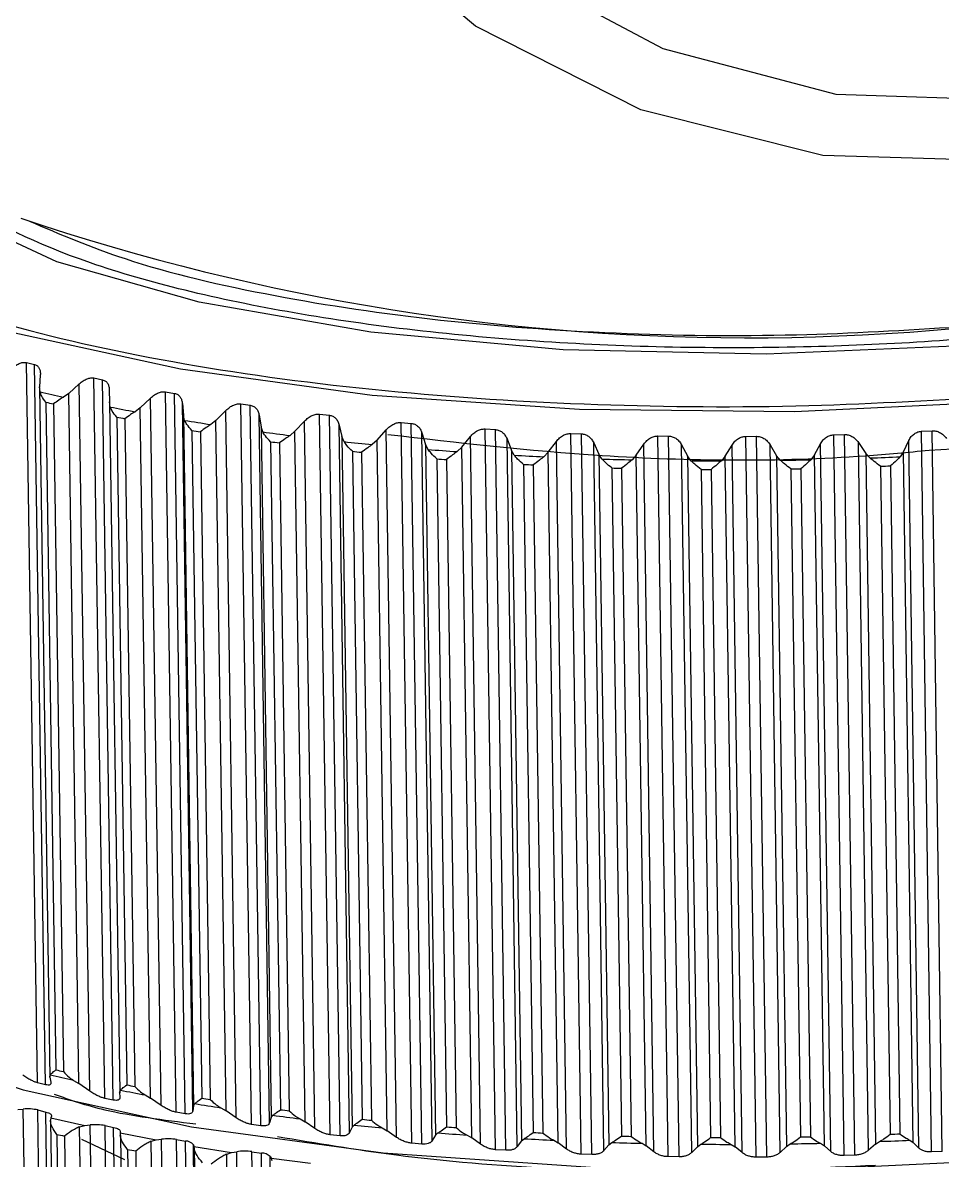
# Model space of a CAD drawing. Header units: millimetres. Extents: x 0 to 279, y 0 to 216.
# Drawn here: x 55.725 to 57.467, y 133.964 to 136.119 of the extents above; entities that cross this region are included whole.
import ezdxf

# ---------------------------------------------------------------- set-up
doc = ezdxf.new("R2010")
doc.units = ezdxf.units.MM

msp = doc.modelspace()

# ---------------------------------------------------------------- linework, layer by layer
at = {"color": 7, "linetype": 'Continuous', "lineweight": 25}
for p, q in [((55.7322, 135.4758), (55.7473, 135.4721)), ((55.7526, 134.1112), (55.7322, 135.4758)), ((55.7677, 134.1075), (55.7473, 135.4721)), ((55.7581, 135.452), (55.7567, 135.4298)), ((55.7576, 135.4201), (55.7567, 135.4298)), ((55.7567, 135.4286), (55.7762, 134.1204)), ((55.8118, 135.4173), (55.8317, 135.4353)), ((55.8517, 134.0953), (55.8317, 135.4353)), ((55.8597, 135.4465), (55.8758, 135.4431)), ((55.8801, 134.0817), (55.8597, 135.4465)), ((55.8962, 134.0783), (55.8758, 135.4431)), ((55.8118, 135.4173), (55.8018, 135.41)), ((55.8313, 134.1095), (55.8118, 135.4173)), ((55.8887, 135.4234), (55.8889, 135.4012)), ((55.9474, 135.39), (55.9669, 135.4085)), ((55.9868, 134.0683), (55.9669, 135.4085)), ((55.9953, 135.4203), (56.0123, 135.4173)), ((56.0155, 134.0554), (55.9953, 135.4203)), ((56.0326, 134.0524), (56.0123, 135.4173)), ((55.7685, 135.4006), (55.7874, 134.1356)), ((55.783, 135.3973), (55.8019, 134.1323)), ((55.8906, 135.3915), (55.8889, 135.4012)), ((55.889, 135.4007), (55.9085, 134.0923)), ((55.9474, 135.39), (55.9376, 135.3825)), ((55.9669, 134.082), (55.9474, 135.39)), ((56.0272, 135.3979), (56.0291, 135.3758)), ((56.0471, 134.0577), (56.0272, 135.3979)), ((56.0906, 135.366), (56.1095, 135.3849)), ((56.1293, 134.0446), (56.1095, 135.3849)), ((56.1381, 135.3974), (56.1559, 135.3949)), ((56.1582, 134.0323), (56.1381, 135.3974)), ((56.1761, 134.0297), (56.1559, 135.3949)), ((55.9029, 135.3723), (55.9217, 134.1071)), ((55.9183, 135.3693), (55.9371, 134.1042)), ((56.0315, 135.3662), (56.0291, 135.3758)), ((56.0291, 135.3758), (56.0484, 134.0677)), ((56.0906, 135.366), (56.081, 135.3583)), ((56.11, 134.0579), (56.0906, 135.366)), ((56.1727, 135.3759), (56.1762, 135.3538)), ((56.1925, 134.0355), (56.1727, 135.3759)), ((56.2405, 135.3455), (56.2586, 135.3648)), ((56.2784, 134.0244), (56.2586, 135.3648)), ((56.2872, 135.378), (56.3058, 135.3759)), ((56.3073, 134.0127), (56.2872, 135.378)), ((56.3258, 134.0106), (56.3058, 135.3759)), ((56.4417, 135.3621), (56.4609, 135.3604)), ((56.4617, 133.9967), (56.4417, 135.3621)), ((56.045, 135.3472), (56.0638, 134.0819)), ((56.0613, 135.3446), (56.08, 134.0793)), ((56.1794, 135.3442), (56.1762, 135.3538)), ((56.1762, 135.3538), (56.1955, 134.0456)), ((56.2405, 135.3455), (56.2311, 135.3376)), ((56.2598, 134.0372), (56.2405, 135.3455)), ((56.3243, 135.3573), (56.3294, 135.3353)), ((56.344, 134.0168), (56.3243, 135.3573)), ((56.396, 135.3286), (56.4134, 135.3483)), ((56.433, 134.0077), (56.4134, 135.3483)), ((56.4809, 133.995), (56.4609, 135.3604)), ((56.4811, 135.3423), (56.4878, 135.3205)), ((56.5007, 134.0017), (56.4811, 135.3423)), ((56.6007, 135.3499), (56.6204, 135.3486)), ((56.6206, 133.9844), (56.6007, 135.3499)), ((56.6402, 133.9832), (56.6204, 135.3486)), ((56.7632, 135.3414), (56.7832, 135.3406)), ((56.7829, 133.9759), (56.7632, 135.3414)), ((56.8029, 133.9751), (56.7832, 135.3406)), ((57.4271, 135.3455), (57.4473, 135.3466)), ((57.4465, 133.9801), (57.4271, 135.3455)), ((57.4667, 133.9812), (57.4473, 135.3466)), ((56.1941, 135.3256), (56.2128, 134.0602)), ((56.2111, 135.3234), (56.2297, 134.058)), ((56.3334, 135.3258), (56.3294, 135.3353)), ((56.3294, 135.3353), (56.3487, 134.027)), ((56.396, 135.3286), (56.3869, 135.3204)), ((56.4152, 134.0202), (56.396, 135.3286)), ((56.4925, 135.3111), (56.4878, 135.3205)), ((56.4878, 135.3205), (56.507, 134.012)), ((56.5563, 135.3153), (56.5727, 135.3354)), ((56.5922, 133.9948), (56.5727, 135.3354)), ((56.6422, 135.331), (56.6504, 135.3094)), ((56.6617, 133.9904), (56.6422, 135.331)), ((56.7204, 135.3059), (56.7357, 135.3263)), ((56.7551, 133.9856), (56.7357, 135.3263)), ((56.8064, 135.3235), (56.8161, 135.3021)), ((56.8258, 133.9828), (56.8064, 135.3235)), ((56.8871, 135.3002), (56.9013, 135.321)), ((56.9206, 133.9802), (56.9013, 135.321)), ((56.9281, 135.3367), (56.9483, 135.3364)), ((56.9477, 133.9712), (56.9281, 135.3367)), ((56.968, 133.9709), (56.9483, 135.3364)), ((56.9728, 135.3199), (56.984, 135.2987)), ((56.9921, 133.9791), (56.9728, 135.3199)), ((57.0555, 135.2984), (57.0685, 135.3195)), ((57.0877, 133.9788), (57.0685, 135.3195)), ((57.0944, 135.3358), (57.1147, 135.336)), ((57.1139, 133.9703), (57.0944, 135.3358)), ((57.1343, 133.9704), (57.1147, 135.336)), ((57.1404, 135.3201), (57.1529, 135.2992)), ((57.1595, 133.9793), (57.1404, 135.3201)), ((57.2246, 135.3006), (57.2362, 135.3219)), ((57.2553, 133.9812), (57.2362, 135.3219)), ((57.2611, 135.3388), (57.2814, 135.3394)), ((57.2806, 133.9733), (57.2611, 135.3388)), ((57.3009, 133.9739), (57.2814, 135.3394)), ((57.308, 135.3241), (57.3219, 135.3035)), ((57.3271, 133.9834), (57.308, 135.3241)), ((57.3932, 135.3066), (57.4035, 135.3281)), ((57.4225, 133.9874), (57.4035, 135.3281)), ((56.3492, 135.3076), (56.3678, 134.042)), ((56.3667, 135.3058), (56.3853, 134.0403)), ((56.5563, 135.3153), (56.5476, 135.307)), ((56.5754, 134.0068), (56.5563, 135.3153)), ((56.6558, 135.3002), (56.6504, 135.3094)), ((56.6504, 135.3094), (56.6694, 134.0009)), ((56.7204, 135.3059), (56.712, 135.2973)), ((56.7393, 133.9973), (56.7204, 135.3059)), ((56.8221, 135.293), (56.8161, 135.3021)), ((56.8161, 135.3021), (56.8351, 133.9936)), ((56.8871, 135.3002), (56.8792, 135.2915)), ((56.906, 133.9916), (56.8871, 135.3002)), ((56.9906, 135.2898), (56.984, 135.2987)), ((56.984, 135.2987), (57.0028, 133.9901)), ((57.0555, 135.2984), (57.0482, 135.2896)), ((57.0743, 133.9898), (57.0555, 135.2984)), ((57.1601, 135.2904), (57.1529, 135.2992)), ((57.1529, 135.2992), (57.1716, 133.9906)), ((57.2246, 135.3006), (57.2178, 135.2915)), ((57.2433, 133.992), (57.2246, 135.3006)), ((57.3296, 135.2949), (57.3219, 135.3035)), ((57.3219, 135.3035), (57.3405, 133.995)), ((57.3932, 135.3066), (57.387, 135.2974)), ((57.4118, 133.998), (57.3932, 135.3066)), ((56.5093, 135.2932), (56.5278, 134.0276)), ((56.5274, 135.2919), (56.5458, 134.0262)), ((56.6735, 135.2827), (56.6918, 134.017)), ((56.6919, 135.2818), (56.7103, 134.016)), ((56.8406, 135.276), (56.8589, 134.0102)), ((57.3497, 135.2792), (57.3677, 134.0135)), ((57.3685, 135.28), (57.3865, 134.0143)), ((56.8593, 135.2755), (56.8776, 134.0097)), ((57.0098, 135.2732), (57.0279, 134.0074)), ((57.0286, 135.2731), (57.0468, 134.0073)), ((57.1798, 135.2742), (57.1979, 134.0085)), ((57.1987, 135.2746), (57.2168, 134.0089)), ((55.7762, 134.1221), (55.7769, 134.126)), ((55.7762, 134.1221), (55.7781, 134.1122)), ((55.8212, 134.1158), (55.8313, 134.1095)), ((55.7677, 134.1075), (55.7526, 134.1112)), ((55.8517, 134.0953), (55.8313, 134.1095)), ((55.9084, 134.0933), (55.9099, 134.0972)), ((55.9084, 134.0933), (55.9087, 134.0834)), ((55.8962, 134.0783), (55.8801, 134.0817)), ((55.9569, 134.0881), (55.9669, 134.082)), ((55.9868, 134.0683), (55.9669, 134.082)), ((56.0484, 134.0677), (56.0507, 134.0717)), ((55.7152, 134.0607), (55.7258, 134.0614)), ((55.7526, 132.2675), (55.7258, 134.0614)), ((55.7534, 134.0596), (55.7685, 134.0558)), ((55.7804, 132.2532), (55.7534, 134.0596)), ((55.7955, 132.2494), (55.7685, 134.0558)), ((55.7791, 134.0481), (55.7783, 134.045)), ((56.0326, 134.0524), (56.0155, 134.0554)), ((56.0484, 134.0677), (56.0471, 134.0577)), ((56.1002, 134.0638), (56.11, 134.0579)), ((56.1293, 134.0446), (56.11, 134.0579)), ((56.1955, 134.0456), (56.1985, 134.0496)), ((55.7783, 134.045), (55.7775, 134.0404)), ((55.7775, 134.0392), (55.804, 132.2621)), ((55.7783, 134.045), (55.8423, 134.0303)), ((55.8325, 134.0278), (55.8423, 134.0303)), ((55.859, 132.2511), (55.8325, 134.0278)), ((55.8423, 134.0303), (55.8527, 134.0313)), ((55.8794, 132.237), (55.8527, 134.0313)), ((55.8808, 134.03), (55.8969, 134.0267)), ((55.9077, 132.2234), (55.8808, 134.03)), ((55.9238, 132.22), (55.8969, 134.0267)), ((56.1761, 134.0297), (56.1582, 134.0323)), ((56.1955, 134.0456), (56.1925, 134.0355)), ((56.2502, 134.0429), (56.2598, 134.0372)), ((56.2784, 134.0244), (56.2598, 134.0372)), ((56.3487, 134.027), (56.344, 134.0168)), ((56.3487, 134.027), (56.3524, 134.0311)), ((55.7892, 134.0134), (55.8152, 132.2773)), ((55.8037, 134.0101), (55.8297, 132.2739)), ((55.9096, 134.0193), (55.9096, 134.0161)), ((55.9096, 134.0161), (55.9777, 134.003)), ((55.9096, 134.0161), (55.9096, 134.0116)), ((55.9097, 134.0111), (55.9362, 132.2337)), ((56.3258, 134.0106), (56.3073, 134.0127)), ((56.4059, 134.0256), (56.4152, 134.0202)), ((56.433, 134.0077), (56.4152, 134.0202)), ((56.507, 134.012), (56.5007, 134.0017)), ((56.507, 134.012), (56.5114, 134.0163)), ((56.5665, 134.0121), (56.5754, 134.0068)), ((56.5922, 133.9948), (56.5754, 134.0068)), ((56.6694, 134.0009), (56.6746, 134.0052)), ((55.918, 133.965), (55.8367, 134.0037)), ((55.9235, 133.9849), (55.9493, 132.2485)), ((55.9681, 134.0003), (55.9777, 134.003)), ((55.9945, 132.2234), (55.9681, 134.0003)), ((55.9777, 134.003), (55.9878, 134.0042)), ((56.0144, 132.2097), (55.9878, 134.0042)), ((56.0163, 134.0037), (56.0333, 134.0007)), ((56.0431, 132.1968), (56.0163, 134.0037)), ((56.0601, 132.1938), (56.0333, 134.0007)), ((56.048, 133.9936), (56.0488, 133.9905)), ((56.0746, 132.1991), (56.048, 133.9936)), ((56.0488, 133.9905), (56.1205, 133.9791)), ((56.0488, 133.9905), (56.0497, 133.986)), ((56.0497, 133.986), (56.076, 132.2089)), ((56.4809, 133.995), (56.4617, 133.9967)), ((56.6402, 133.9832), (56.6206, 133.9844)), ((56.6694, 134.0009), (56.6617, 133.9904)), ((56.7308, 134.0023), (56.7393, 133.9973)), ((56.7551, 133.9856), (56.7393, 133.9973)), ((56.8351, 133.9936), (56.8258, 133.9828)), ((56.8351, 133.9936), (56.8409, 133.998)), ((56.8979, 133.9965), (56.906, 133.9916)), ((56.9206, 133.9802), (56.906, 133.9916)), ((57.0028, 133.9901), (56.9921, 133.9791)), ((57.0028, 133.9901), (57.0092, 133.9948)), ((57.0668, 133.9945), (57.0743, 133.9898)), ((57.0877, 133.9788), (57.0743, 133.9898)), ((57.1716, 133.9906), (57.1595, 133.9793)), ((57.1716, 133.9906), (57.1786, 133.9954)), ((57.2363, 133.9965), (57.2433, 133.992)), ((57.2553, 133.9812), (57.2433, 133.992)), ((57.3405, 133.995), (57.3271, 133.9834)), ((57.3405, 133.995), (57.348, 134)), ((57.4054, 134.0024), (57.4118, 133.998)), ((57.4225, 133.9874), (57.4118, 133.998)), ((55.9389, 133.9819), (55.9647, 132.2455)), ((56.1112, 133.9762), (56.1205, 133.9791)), ((56.1375, 132.199), (56.1112, 133.9762)), ((56.1205, 133.9791), (56.1303, 133.9805)), ((56.1568, 132.1858), (56.1303, 133.9805)), ((56.159, 133.9806), (56.1769, 133.978)), ((56.1857, 132.1735), (56.159, 133.9806)), ((56.2035, 132.1709), (56.1769, 133.978)), ((56.1934, 133.9714), (56.1951, 133.9683)), ((56.2199, 132.1766), (56.1934, 133.9714)), ((56.1951, 133.9683), (56.2699, 133.9586)), ((56.1951, 133.9683), (56.1967, 133.9638)), ((56.8029, 133.9751), (56.7829, 133.9759)), ((56.968, 133.9709), (56.9477, 133.9712)), ((57.1343, 133.9704), (57.1139, 133.9703)), ((57.3009, 133.9739), (57.2806, 133.9733)), ((57.4667, 133.9812), (57.4465, 133.9801))]:
    msp.add_line(p, q, dxfattribs=at)
at = {"color": 7, "linetype": 'Continuous', "lineweight": 25, "flags": 128}
for points in [[(56.3664, 138.332), (56.1865, 138.0313), (56.0769, 137.7031), (56.0431, 137.3638), (56.0868, 137.0306), (56.2058, 136.7202), (56.394, 136.448), (56.642, 136.2279), (56.9373, 136.0707), (57.2651, 135.9843), (57.6089, 135.9729), (57.9515, 136.0372), (58.2758, 136.1738), (58.5656, 136.376), (58.8064, 136.6335), (58.9861, 136.9335), (59.0958, 137.2611), (59.13, 137.5998), (59.0868, 137.9327), (58.9685, 138.2432), (58.7809, 138.5156)], [(57.6008, 135.8573), (57.2403, 135.8678), (56.8955, 135.9543), (56.5825, 136.113), (56.3158, 136.3363), (56.108, 136.6139), (55.9689, 136.9329), (55.905, 137.2783), (55.9194, 137.6339), (56.0114, 137.9832), (56.1767, 138.3097)], [(57.5191, 135.5083), (57.1331, 135.4914), (56.7483, 135.4999), (56.3841, 135.5333), (56.059, 135.5899), (55.7892, 135.6668), (55.5883, 135.7602), (55.4664, 135.8653), (55.4604, 135.8738)], [(55.2676, 134.287), (55.463, 134.1857), (55.7258, 134.098), (56.0447, 134.028), (56.4075, 133.9783), (56.8002, 133.951), (57.2074, 133.947), (57.6135, 133.9667), (58.0026, 134.0091), (58.3596, 134.0726), (58.6708, 134.1547), (58.9243, 134.2524), (59.1102, 134.3616), (59.1919, 134.4375)], [(55.7685, 134.0558), (55.7711, 134.0551), (55.7734, 134.0542), (55.7753, 134.0533), (55.7769, 134.0524), (55.7781, 134.0514), (55.7788, 134.0503), (55.7792, 134.0492), (55.7791, 134.0481)], [(55.8969, 134.0267), (55.8997, 134.026), (55.9023, 134.0252), (55.9045, 134.0244), (55.9063, 134.0234), (55.9077, 134.0225), (55.9088, 134.0214), (55.9094, 134.0204), (55.9096, 134.0193)]]:
    msp.add_lwpolyline(points, dxfattribs=at)
at = {"color": 8, "linetype": 'Continuous', "lineweight": 25, "flags": 128}
msp.add_lwpolyline([(55.1422, 136.1074), (55.113, 136.0686), (55.0775, 135.9499), (55.122, 135.8327), (55.2448, 135.7213), (55.4414, 135.6201), (55.7043, 135.5331), (56.0234, 135.4635), (56.3865, 135.4142), (56.7794, 135.3871), (57.1869, 135.3832), (57.5932, 135.4027), (57.9826, 135.4447), (58.3399, 135.5078), (58.6513, 135.5894), (58.9049, 135.6862), (59.091, 135.7947), (59.2024, 135.9105), (59.2351, 136.0292), (59.188, 136.1462), (59.188, 136.1462)], dxfattribs=at)
at = {"color": 8, "linetype": 'Continuous', "lineweight": 25}
msp.add_arc((57.1004, 139.8353), 4.3126, 251.3518, 289.6121, dxfattribs=at)
at = {"color": 7, "linetype": 'Continuous', "lineweight": 25}
for centre, radius, start, end in [((56.5827, 138.9436), 3.6188, 256.8198, 257.5388), ((56.5812, 138.9377), 3.6293, 257.0606, 257.2957), ((56.7109, 139.5572), 4.2457, 258.8601, 259.5066), ((56.7097, 139.5531), 4.258, 259.0767, 259.288), ((56.8182, 140.172), 4.8698, 260.7037, 261.2937), ((56.8173, 140.1697), 4.8839, 260.9014, 261.0943), ((56.9032, 140.7646), 5.4685, 262.3943, 262.9405), ((56.9026, 140.764), 5.4843, 262.5774, 262.756), ((56.9661, 141.3117), 6.0192, 263.96618, 264.47863), ((56.9657, 141.3126), 6.0366, 264.13811, 264.30563), ((57.0085, 141.791), 6.5004, 265.44704, 265.93392), ((57.0334, 142.1825), 6.8927, 266.85968, 267.32793), ((57.0501, 142.6091), 7.3195, 272.18842, 272.63829), ((57.0083, 141.7933), 6.5192, 265.6105, 265.76966), ((57.0332, 142.186), 6.9126, 267.017, 267.17007), ((57.0447, 142.4698), 7.1803, 268.22357, 268.67925), ((57.0446, 142.4741), 7.201, 268.37679, 268.52575), ((57.0476, 142.6407), 7.3511, 269.55593, 270.00452), ((57.0475, 142.6878), 7.3982, 270.87251, 271.3192), ((57.05, 142.6138), 7.3407, 272.34005, 272.48711), ((57.0475, 142.6454), 7.3724, 269.70688, 269.85353), ((57.0473, 142.6927), 7.4196, 271.02295, 271.16897), ((56.6002, 137.6483), 3.6055, 256.9716, 257.2081), ((56.6022, 137.6245), 3.5945, 256.7272, 257.4509), ((56.7301, 138.2325), 4.2159, 258.7809, 259.4318), ((56.7285, 138.2582), 4.2288, 259.0007, 259.2134), ((56.8372, 138.8417), 4.8344, 260.6371, 261.2312), ((56.8359, 138.8693), 4.8492, 260.8377, 261.0319), ((55.7334, 133.9684), 0.0934, 77.6087, 94.6641), ((56.922, 139.4289), 5.4277, 262.3394, 262.8895), ((56.921, 139.4583), 5.4444, 262.5251, 262.7049), ((55.8625, 133.9332), 0.0985, 79.3099, 95.7552), ((56.9848, 139.971), 5.9735, 263.92246, 264.43857), ((56.984, 140.002), 5.9918, 264.09658, 264.26526), ((57.0265, 140.4784), 6.47, 265.57929, 265.73957), ((56.602, 137.5238), 3.6032, 256.963, 257.1997), ((56.0001, 133.9028), 0.1022, 80.8634, 96.9139), ((57.0272, 140.4459), 6.4503, 265.41393, 265.90432), ((57.052, 140.8339), 6.8391, 266.83678, 267.30843), ((57.0514, 140.8676), 6.8601, 266.99574, 267.14989), ((57.0628, 141.1532), 7.1459, 268.3652, 268.51522), ((57.0656, 141.3231), 7.3158, 269.70478, 269.85248), ((57.0655, 141.3699), 7.3626, 271.03026, 271.17732), ((57.0682, 141.2919), 7.2845, 272.35676, 272.50487), ((56.7303, 138.1332), 4.226, 258.9934, 259.2062), ((56.0334, 133.982), 0.0187, 38.5599, 90.2131), ((57.0633, 141.1186), 7.124, 268.2106, 268.6696), ((57.0662, 141.2879), 7.2934, 269.55268, 270.00455), ((57.0661, 141.3347), 7.3401, 270.87889, 271.32884), ((57.0687, 141.2568), 7.2622, 272.20442, 272.65756), ((56.145, 133.8775), 0.1041, 82.2948, 98.1474), ((56.1766, 133.9535), 0.0245, 46.8107, 89.4877)]:
    msp.add_arc(centre, radius, start, end, dxfattribs=at)
at = {"color": 8, "linetype": 'Continuous', "lineweight": 25}
msp.add_open_spline([(58.8302, 136.0138), (58.833, 136.005), (58.8517, 135.9476), (58.7439, 135.8384), (58.4951, 135.7034), (58.1141, 135.5968), (57.671, 135.5286), (57.1925, 135.4983), (56.6976, 135.5082), (56.2252, 135.563), (55.8358, 135.6578), (55.5918, 135.7785), (55.4777, 135.8733), (55.4849, 135.9242), (55.4857, 135.9304)], degree=3, knots=[0, 0, 0, 0, 0.017962, 0.116536, 0.218223, 0.318329, 0.412571, 0.502236, 0.598837, 0.699991, 0.801146, 0.897747, 0.987412, 1, 1, 1, 1], dxfattribs=at)
at = {"color": 7, "linetype": 'Continuous', "lineweight": 25}
for points, knots in [([(55.1368, 135.8399), (55.1693, 135.8049), (55.2364, 135.7328), (55.4284, 135.6329), (55.6918, 135.5428), (56.0237, 135.4698), (56.4034, 135.4188), (56.8062, 135.3929), (57.2077, 135.3896), (57.465, 135.4054), (57.5899, 135.413)], [0, 0, 0, 0, 0.116516, 0.240011, 0.368641, 0.5, 0.631359, 0.759989, 0.883484, 1, 1, 1, 1]), ([(55.7374, 135.7436), (55.7956, 135.7188), (55.9305, 135.6613), (56.1939, 135.6002), (56.5095, 135.5528), (56.8456, 135.5286), (57.181, 135.5242), (57.3972, 135.5373), (57.5002, 135.5436)], [0, 0, 0, 0, 0.138832, 0.321734, 0.498678, 0.672051, 0.84377, 1, 1, 1, 1]), ([(55.7048, 135.4652), (55.7072, 135.4672), (55.712, 135.471), (55.7195, 135.4746), (55.7265, 135.4765), (55.7303, 135.476), (55.7322, 135.4758)], [0, 0, 0, 0, 0.2877497, 0.5542199, 0.7836665, 1, 1, 1, 1]), ([(55.7473, 135.4721), (55.7492, 135.4713), (55.753, 135.4698), (55.7564, 135.4648), (55.7582, 135.4589), (55.7582, 135.4544), (55.7581, 135.452)], [0, 0, 0, 0, 0.243394, 0.500873, 0.741225, 1, 1, 1, 1]), ([(55.8317, 135.4353), (55.8342, 135.4373), (55.8389, 135.4412), (55.8465, 135.445), (55.8536, 135.4471), (55.8577, 135.4467), (55.8597, 135.4465)], [0, 0, 0, 0, 0.28775, 0.55422, 0.783666, 1, 1, 1, 1]), ([(55.8758, 135.4431), (55.8779, 135.4424), (55.882, 135.441), (55.8859, 135.4361), (55.8883, 135.4302), (55.8886, 135.4257), (55.8887, 135.4234)], [0, 0, 0, 0, 0.243394, 0.500873, 0.741224, 1, 1, 1, 1]), ([(55.7685, 135.4006), (55.7656, 135.4044), (55.7607, 135.411), (55.7585, 135.4175), (55.7576, 135.4201)], [0, 0, 0, 0, 0.5936359, 1, 1, 1, 1]), ([(55.8018, 135.41), (55.7989, 135.4083), (55.7918, 135.4039), (55.7863, 135.3997), (55.783, 135.3973)], [0, 0, 0, 0, 0.406364, 1, 1, 1, 1]), ([(55.9669, 135.4085), (55.9693, 135.4105), (55.974, 135.4146), (55.9816, 135.4185), (55.9889, 135.4208), (55.9932, 135.4205), (55.9953, 135.4203)], [0, 0, 0, 0, 0.28775, 0.55422, 0.783666, 1, 1, 1, 1]), ([(56.0123, 135.4173), (56.0145, 135.4167), (56.0189, 135.4154), (56.0233, 135.4106), (56.0262, 135.4047), (56.0269, 135.4003), (56.0272, 135.3979)], [0, 0, 0, 0, 0.243393, 0.500873, 0.741224, 1, 1, 1, 1]), ([(55.9029, 135.3723), (55.8997, 135.3761), (55.8945, 135.3825), (55.8917, 135.3889), (55.8906, 135.3915)], [0, 0, 0, 0, 0.593636, 1, 1, 1, 1]), ([(56.1095, 135.3849), (56.1119, 135.387), (56.1164, 135.3912), (56.124, 135.3953), (56.1314, 135.3977), (56.1359, 135.3975), (56.1381, 135.3974)], [0, 0, 0, 0, 0.2877497, 0.5542199, 0.7836665, 1, 1, 1, 1]), ([(56.1559, 135.3949), (56.1582, 135.3943), (56.1629, 135.3931), (56.1678, 135.3884), (56.1712, 135.3826), (56.1722, 135.3782), (56.1727, 135.3759)], [0, 0, 0, 0, 0.243393, 0.500873, 0.741224, 1, 1, 1, 1]), ([(57.4418, 135.3096), (57.5595, 135.3168), (57.7887, 135.3309), (57.9809, 135.3754), (58.0743, 135.397)], [0, 0, 0, 0, 0.5139526, 1, 1, 1, 1]), ([(55.9376, 135.3825), (55.9347, 135.3807), (55.9275, 135.3761), (55.9217, 135.3719), (55.9183, 135.3693)], [0, 0, 0, 0, 0.406364, 1, 1, 1, 1]), ([(56.045, 135.3472), (56.0417, 135.3509), (56.0361, 135.3572), (56.0328, 135.3636), (56.0315, 135.3662)], [0, 0, 0, 0, 0.593636, 1, 1, 1, 1]), ([(56.2586, 135.3648), (56.2609, 135.367), (56.2653, 135.3712), (56.2728, 135.3756), (56.2803, 135.3781), (56.2849, 135.378), (56.2872, 135.378)], [0, 0, 0, 0, 0.28775, 0.55422, 0.783666, 1, 1, 1, 1]), ([(56.3058, 135.3759), (56.3079, 135.3754), (56.3123, 135.3745), (56.3177, 135.3704), (56.3221, 135.3647), (56.3236, 135.3598), (56.3243, 135.3573)], [0, 0, 0, 0, 0.216357, 0.445782, 0.71228, 1, 1, 1, 1]), ([(56.4134, 135.3483), (56.4155, 135.3505), (56.4197, 135.3548), (56.4272, 135.3593), (56.4347, 135.3621), (56.4394, 135.3621), (56.4417, 135.3621)], [0, 0, 0, 0, 0.28775, 0.55422, 0.783666, 1, 1, 1, 1]), ([(56.081, 135.3583), (56.0781, 135.3564), (56.0709, 135.3517), (56.0649, 135.3473), (56.0613, 135.3446)], [0, 0, 0, 0, 0.406364, 1, 1, 1, 1]), ([(56.1941, 135.3256), (56.1906, 135.3293), (56.1848, 135.3354), (56.1809, 135.3417), (56.1794, 135.3442)], [0, 0, 0, 0, 0.593636, 1, 1, 1, 1]), ([(56.4609, 135.3604), (56.4631, 135.36), (56.4676, 135.3592), (56.4734, 135.3553), (56.4783, 135.3497), (56.4802, 135.3448), (56.4811, 135.3423)], [0, 0, 0, 0, 0.216357, 0.445782, 0.71228, 1, 1, 1, 1]), ([(56.5727, 135.3354), (56.5748, 135.3377), (56.5787, 135.3421), (56.5861, 135.3468), (56.5935, 135.3497), (56.5984, 135.3498), (56.6007, 135.3499)], [0, 0, 0, 0, 0.28775, 0.55422, 0.783666, 1, 1, 1, 1]), ([(56.6204, 135.3486), (56.6226, 135.3483), (56.6273, 135.3476), (56.6335, 135.3438), (56.6388, 135.3383), (56.641, 135.3335), (56.6422, 135.331)], [0, 0, 0, 0, 0.216357, 0.445782, 0.71228, 1, 1, 1, 1]), ([(56.7357, 135.3263), (56.7376, 135.3286), (56.7414, 135.3331), (56.7485, 135.338), (56.7559, 135.341), (56.7608, 135.3413), (56.7632, 135.3414)], [0, 0, 0, 0, 0.28775, 0.55422, 0.783666, 1, 1, 1, 1]), ([(56.7832, 135.3406), (56.7855, 135.3403), (56.7903, 135.3397), (56.7968, 135.3361), (56.8025, 135.3307), (56.8051, 135.326), (56.8064, 135.3235)], [0, 0, 0, 0, 0.216357, 0.445782, 0.71228, 1, 1, 1, 1]), ([(57.4035, 135.3281), (57.4048, 135.3306), (57.4074, 135.3354), (57.4134, 135.3408), (57.42, 135.3445), (57.4248, 135.3452), (57.4271, 135.3455)], [0, 0, 0, 0, 0.28775, 0.55422, 0.783666, 1, 1, 1, 1]), ([(57.4473, 135.3466), (57.4497, 135.3466), (57.4546, 135.3464), (57.462, 135.3434), (57.4691, 135.3387), (57.4728, 135.3342), (57.4747, 135.3319)], [0, 0, 0, 0, 0.216357, 0.445782, 0.71228, 1, 1, 1, 1]), ([(56.2311, 135.3376), (56.2282, 135.3356), (56.2211, 135.3307), (56.2148, 135.3261), (56.2111, 135.3234)], [0, 0, 0, 0, 0.406364, 1, 1, 1, 1]), ([(56.3492, 135.3076), (56.3455, 135.3111), (56.3394, 135.3172), (56.3351, 135.3233), (56.3334, 135.3258)], [0, 0, 0, 0, 0.593636, 1, 1, 1, 1]), ([(56.3869, 135.3204), (56.3841, 135.3184), (56.377, 135.3133), (56.3706, 135.3086), (56.3667, 135.3058)], [0, 0, 0, 0, 0.406364, 1, 1, 1, 1]), ([(56.4165, 135.3396), (56.5491, 135.3242), (56.8348, 135.2909), (57.2008, 135.287), (57.4018, 135.3059), (57.4418, 135.3096)], [0, 0, 0, 0, 0.409624, 0.88271, 1, 1, 1, 1]), ([(56.9013, 135.321), (56.9031, 135.3234), (56.9066, 135.3279), (56.9135, 135.3329), (56.9207, 135.3362), (56.9257, 135.3365), (56.9281, 135.3367)], [0, 0, 0, 0, 0.28775, 0.55422, 0.783666, 1, 1, 1, 1]), ([(56.9483, 135.3364), (56.9507, 135.3361), (56.9555, 135.3356), (56.9623, 135.3322), (56.9685, 135.327), (56.9713, 135.3223), (56.9728, 135.3199)], [0, 0, 0, 0, 0.216357, 0.445782, 0.71228, 1, 1, 1, 1]), ([(57.0685, 135.3195), (57.0701, 135.3219), (57.0734, 135.3266), (57.08, 135.3317), (57.0871, 135.3351), (57.092, 135.3356), (57.0944, 135.3358)], [0, 0, 0, 0, 0.28775, 0.55422, 0.783666, 1, 1, 1, 1]), ([(57.1147, 135.336), (57.1171, 135.3358), (57.122, 135.3354), (57.129, 135.3321), (57.1356, 135.3271), (57.1387, 135.3224), (57.1404, 135.3201)], [0, 0, 0, 0, 0.216357, 0.445782, 0.71228, 1, 1, 1, 1]), ([(57.2362, 135.3219), (57.2377, 135.3243), (57.2407, 135.3291), (57.247, 135.3344), (57.2538, 135.3379), (57.2587, 135.3385), (57.2611, 135.3388)], [0, 0, 0, 0, 0.28775, 0.55422, 0.783666, 1, 1, 1, 1]), ([(57.2814, 135.3394), (57.2838, 135.3393), (57.2887, 135.339), (57.296, 135.3359), (57.3028, 135.331), (57.3062, 135.3264), (57.308, 135.3241)], [0, 0, 0, 0, 0.216357, 0.445782, 0.71228, 1, 1, 1, 1]), ([(56.5093, 135.2932), (56.5055, 135.2967), (56.4992, 135.3026), (56.4944, 135.3087), (56.4925, 135.3111)], [0, 0, 0, 0, 0.5936359, 1, 1, 1, 1]), ([(56.5476, 135.307), (56.5448, 135.3049), (56.5378, 135.2997), (56.5313, 135.2948), (56.5274, 135.2919)], [0, 0, 0, 0, 0.406364, 1, 1, 1, 1]), ([(56.6735, 135.2827), (56.6696, 135.2861), (56.663, 135.2918), (56.6579, 135.2977), (56.6558, 135.3002)], [0, 0, 0, 0, 0.5936359, 1, 1, 1, 1]), ([(57.387, 135.2974), (57.3847, 135.295), (57.3791, 135.289), (57.3725, 135.2834), (57.3685, 135.28)], [0, 0, 0, 0, 0.406364, 1, 1, 1, 1]), ([(56.712, 135.2973), (56.7093, 135.2951), (56.7025, 135.2898), (56.6959, 135.2847), (56.6919, 135.2818)], [0, 0, 0, 0, 0.406364, 1, 1, 1, 1]), ([(56.8406, 135.276), (56.8366, 135.2793), (56.83, 135.2848), (56.8244, 135.2907), (56.8221, 135.293)], [0, 0, 0, 0, 0.593636, 1, 1, 1, 1]), ([(56.8792, 135.2915), (56.8766, 135.2893), (56.87, 135.2838), (56.8633, 135.2786), (56.8593, 135.2755)], [0, 0, 0, 0, 0.406364, 1, 1, 1, 1]), ([(57.0098, 135.2732), (57.0057, 135.2764), (56.9989, 135.2818), (56.993, 135.2875), (56.9906, 135.2898)], [0, 0, 0, 0, 0.593636, 1, 1, 1, 1]), ([(57.0482, 135.2896), (57.0456, 135.2873), (57.0393, 135.2816), (57.0326, 135.2763), (57.0286, 135.2731)], [0, 0, 0, 0, 0.406364, 1, 1, 1, 1]), ([(57.1798, 135.2742), (57.1757, 135.2774), (57.1689, 135.2826), (57.1627, 135.2882), (57.1601, 135.2904)], [0, 0, 0, 0, 0.593636, 1, 1, 1, 1]), ([(57.2178, 135.2915), (57.2154, 135.2892), (57.2094, 135.2834), (57.2027, 135.2779), (57.1987, 135.2746)], [0, 0, 0, 0, 0.406364, 1, 1, 1, 1]), ([(57.3497, 135.2792), (57.3456, 135.2823), (57.3388, 135.2873), (57.3323, 135.2927), (57.3296, 135.2949)], [0, 0, 0, 0, 0.5936359, 1, 1, 1, 1]), ([(55.7769, 134.126), (55.7778, 134.127), (55.7799, 134.1295), (55.7846, 134.1334), (55.7874, 134.1356)], [0, 0, 0, 0, 0.406364, 1, 1, 1, 1]), ([(55.7526, 134.1112), (55.7508, 134.1118), (55.7469, 134.113), (55.7399, 134.1163), (55.7322, 134.1205), (55.7274, 134.1238), (55.7248, 134.1255)], [0, 0, 0, 0, 0.216357, 0.445782, 0.71228, 1, 1, 1, 1]), ([(55.7781, 134.1122), (55.7782, 134.1112), (55.7784, 134.1092), (55.7766, 134.1073), (55.7733, 134.1065), (55.7695, 134.1071), (55.7677, 134.1075)], [0, 0, 0, 0, 0.266733, 0.513157, 0.763681, 1, 1, 1, 1]), ([(55.8019, 134.1323), (55.8053, 134.1286), (55.811, 134.1224), (55.8182, 134.1177), (55.8212, 134.1158)], [0, 0, 0, 0, 0.5936359, 1, 1, 1, 1]), ([(55.8801, 134.0817), (55.8781, 134.0823), (55.874, 134.0833), (55.8667, 134.0865), (55.859, 134.0905), (55.8542, 134.0937), (55.8517, 134.0953)], [0, 0, 0, 0, 0.216357, 0.445782, 0.71228, 1, 1, 1, 1]), ([(55.9099, 134.0972), (55.9109, 134.0982), (55.9136, 134.1008), (55.9187, 134.1048), (55.9217, 134.1071)], [0, 0, 0, 0, 0.406364, 1, 1, 1, 1]), ([(55.9371, 134.1042), (55.9406, 134.1006), (55.9466, 134.0945), (55.9539, 134.09), (55.9569, 134.0881)], [0, 0, 0, 0, 0.5936359, 1, 1, 1, 1]), ([(55.7844, 134.0896), (55.8144, 134.079), (55.8864, 134.0537), (55.9913, 134.0409), (56.0525, 134.0334)], [0, 0, 0, 0, 0.416632, 1, 1, 1, 1]), ([(55.9087, 134.0834), (55.9086, 134.0823), (55.9083, 134.0803), (55.9059, 134.0784), (55.902, 134.0775), (55.8981, 134.0781), (55.8962, 134.0783)], [0, 0, 0, 0, 0.272489, 0.523904, 0.768805, 1, 1, 1, 1]), ([(56.0507, 134.0717), (56.052, 134.0727), (56.0551, 134.0754), (56.0606, 134.0795), (56.0638, 134.0819)], [0, 0, 0, 0, 0.406364, 1, 1, 1, 1]), ([(56.08, 134.0793), (56.0837, 134.0758), (56.0899, 134.0699), (56.0972, 134.0655), (56.1002, 134.0638)], [0, 0, 0, 0, 0.593636, 1, 1, 1, 1]), ([(56.0155, 134.0554), (56.0134, 134.0558), (56.0091, 134.0568), (56.0018, 134.0598), (55.994, 134.0636), (55.9893, 134.0667), (55.9868, 134.0683)], [0, 0, 0, 0, 0.216357, 0.445782, 0.71228, 1, 1, 1, 1]), ([(56.0471, 134.0577), (56.0468, 134.0567), (56.0462, 134.0546), (56.0431, 134.0526), (56.0387, 134.0517), (56.0346, 134.0521), (56.0326, 134.0524)], [0, 0, 0, 0, 0.278605, 0.535738, 0.774569, 1, 1, 1, 1]), ([(56.1985, 134.0496), (56.2, 134.0507), (56.2037, 134.0534), (56.2094, 134.0577), (56.2128, 134.0602)], [0, 0, 0, 0, 0.4063641, 1, 1, 1, 1]), ([(56.2297, 134.058), (56.2335, 134.0545), (56.2399, 134.0487), (56.2472, 134.0446), (56.2502, 134.0429)], [0, 0, 0, 0, 0.5936359, 1, 1, 1, 1]), ([(55.7892, 134.0134), (55.7859, 134.0181), (55.7807, 134.0254), (55.7775, 134.0348), (55.7775, 134.0387), (55.7775, 134.0404)], [0, 0, 0, 0, 0.500711, 0.773789, 1, 1, 1, 1]), ([(55.8325, 134.0278), (55.83, 134.0266), (55.8244, 134.024), (55.814, 134.0178), (55.8078, 134.0131), (55.8037, 134.0101)], [0, 0, 0, 0, 0.226196, 0.499289, 1, 1, 1, 1]), ([(56.1582, 134.0323), (56.156, 134.0327), (56.1516, 134.0336), (56.1441, 134.0364), (56.1363, 134.0401), (56.1317, 134.0431), (56.1293, 134.0446)], [0, 0, 0, 0, 0.216357, 0.445782, 0.71228, 1, 1, 1, 1]), ([(56.1925, 134.0355), (56.192, 134.0344), (56.191, 134.0322), (56.1873, 134.0302), (56.1824, 134.0292), (56.1781, 134.0296), (56.1761, 134.0297)], [0, 0, 0, 0, 0.284219, 0.546962, 0.780082, 1, 1, 1, 1]), ([(56.3524, 134.0311), (56.3541, 134.0322), (56.3582, 134.0351), (56.3642, 134.0394), (56.3678, 134.042)], [0, 0, 0, 0, 0.406364, 1, 1, 1, 1]), ([(56.3853, 134.0403), (56.3892, 134.0369), (56.3958, 134.0312), (56.403, 134.0272), (56.4059, 134.0256)], [0, 0, 0, 0, 0.593636, 1, 1, 1, 1]), ([(56.5114, 134.0163), (56.5133, 134.0175), (56.5179, 134.0204), (56.5241, 134.0249), (56.5278, 134.0276)], [0, 0, 0, 0, 0.406364, 1, 1, 1, 1]), ([(56.5458, 134.0262), (56.5498, 134.023), (56.5565, 134.0175), (56.5636, 134.0136), (56.5665, 134.0121)], [0, 0, 0, 0, 0.593636, 1, 1, 1, 1]), ([(55.9235, 133.9849), (55.9199, 133.9895), (55.9143, 133.9967), (55.9103, 134.006), (55.9098, 134.0098), (55.9096, 134.0116)], [0, 0, 0, 0, 0.500711, 0.773789, 1, 1, 1, 1]), ([(56.2075, 134.0094), (56.281, 133.997), (56.5296, 133.955), (56.9334, 133.9363), (57.2393, 133.9505), (57.34, 133.9552)], [0, 0, 0, 0, 0.2198409, 0.7430876, 1, 1, 1, 1]), ([(56.3073, 134.0127), (56.305, 134.0131), (56.3004, 134.0139), (56.2928, 134.0165), (56.2852, 134.02), (56.2807, 134.0229), (56.2784, 134.0244)], [0, 0, 0, 0, 0.216357, 0.445782, 0.71228, 1, 1, 1, 1]), ([(56.344, 134.0168), (56.3433, 134.0156), (56.3419, 134.0134), (56.3376, 134.0113), (56.3323, 134.0102), (56.3279, 134.0105), (56.3258, 134.0106)], [0, 0, 0, 0, 0.28775, 0.55422, 0.783666, 1, 1, 1, 1]), ([(56.4617, 133.9967), (56.4594, 133.9971), (56.4546, 133.9977), (56.4471, 134.0002), (56.4395, 134.0035), (56.4352, 134.0063), (56.433, 134.0077)], [0, 0, 0, 0, 0.216357, 0.445782, 0.71228, 1, 1, 1, 1]), ([(56.6746, 134.0052), (56.6766, 134.0065), (56.6817, 134.0095), (56.688, 134.0142), (56.6918, 134.017)], [0, 0, 0, 0, 0.406364, 1, 1, 1, 1]), ([(56.7103, 134.016), (56.7143, 134.0129), (56.7211, 134.0075), (56.728, 134.0038), (56.7308, 134.0023)], [0, 0, 0, 0, 0.593636, 1, 1, 1, 1]), ([(56.8409, 133.998), (56.8431, 133.9993), (56.8485, 134.0026), (56.855, 134.0074), (56.8589, 134.0102)], [0, 0, 0, 0, 0.406364, 1, 1, 1, 1]), ([(56.8776, 134.0097), (56.8817, 134.0066), (56.8885, 134.0015), (56.8952, 133.9979), (56.8979, 133.9965)], [0, 0, 0, 0, 0.593636, 1, 1, 1, 1]), ([(57.0092, 133.9948), (57.0116, 133.9961), (57.0174, 133.9995), (57.024, 134.0044), (57.0279, 134.0074)], [0, 0, 0, 0, 0.406364, 1, 1, 1, 1]), ([(57.0468, 134.0073), (57.0509, 134.0043), (57.0577, 133.9993), (57.0642, 133.9959), (57.0668, 133.9945)], [0, 0, 0, 0, 0.593636, 1, 1, 1, 1]), ([(57.1786, 133.9954), (57.1811, 133.9968), (57.1872, 134.0003), (57.1939, 134.0054), (57.1979, 134.0085)], [0, 0, 0, 0, 0.406364, 1, 1, 1, 1]), ([(57.2168, 134.0089), (57.2209, 134.006), (57.2277, 134.0011), (57.2338, 133.9978), (57.2363, 133.9965)], [0, 0, 0, 0, 0.5936359, 1, 1, 1, 1]), ([(57.348, 134), (57.3506, 134.0014), (57.357, 134.0051), (57.3637, 134.0104), (57.3677, 134.0135)], [0, 0, 0, 0, 0.406364, 1, 1, 1, 1]), ([(57.3865, 134.0143), (57.3905, 134.0115), (57.3973, 134.0068), (57.4031, 134.0037), (57.4054, 134.0024)], [0, 0, 0, 0, 0.593636, 1, 1, 1, 1]), ([(55.9681, 134.0003), (55.9656, 133.9991), (55.9601, 133.9964), (55.9497, 133.9899), (55.9431, 133.985), (55.9389, 133.9819)], [0, 0, 0, 0, 0.226196, 0.499289, 1, 1, 1, 1]), ([(56.0656, 133.9597), (56.0617, 133.9642), (56.0558, 133.9712), (56.051, 133.9804), (56.0501, 133.9843), (56.0497, 133.986)], [0, 0, 0, 0, 0.5007111, 0.7737886, 1, 1, 1, 1]), ([(56.5007, 134.0017), (56.4998, 134.0005), (56.4981, 133.9983), (56.4933, 133.996), (56.4876, 133.9948), (56.4831, 133.995), (56.4809, 133.995)], [0, 0, 0, 0, 0.28775, 0.55422, 0.783666, 1, 1, 1, 1]), ([(56.6206, 133.9844), (56.6182, 133.9847), (56.6134, 133.9852), (56.6059, 133.9875), (56.5984, 133.9907), (56.5944, 133.9934), (56.5922, 133.9948)], [0, 0, 0, 0, 0.216357, 0.445782, 0.71228, 1, 1, 1, 1]), ([(56.6617, 133.9904), (56.6606, 133.9892), (56.6585, 133.9869), (56.6532, 133.9845), (56.6472, 133.9831), (56.6425, 133.9832), (56.6402, 133.9832)], [0, 0, 0, 0, 0.2877497, 0.5542199, 0.7836665, 1, 1, 1, 1]), ([(56.7829, 133.9759), (56.7806, 133.9761), (56.7756, 133.9765), (56.7682, 133.9786), (56.761, 133.9816), (56.7571, 133.9842), (56.7551, 133.9856)], [0, 0, 0, 0, 0.216357, 0.445782, 0.71228, 1, 1, 1, 1]), ([(56.8258, 133.9828), (56.8245, 133.9816), (56.8221, 133.9792), (56.8164, 133.9767), (56.81, 133.9752), (56.8052, 133.9751), (56.8029, 133.9751)], [0, 0, 0, 0, 0.28775, 0.55422, 0.783666, 1, 1, 1, 1]), ([(57.3271, 133.9834), (57.3254, 133.982), (57.322, 133.9794), (57.3153, 133.9765), (57.3082, 133.9745), (57.3032, 133.9741), (57.3009, 133.9739)], [0, 0, 0, 0, 0.28775, 0.55422, 0.783666, 1, 1, 1, 1]), ([(57.4465, 133.9801), (57.4442, 133.9801), (57.4393, 133.98), (57.4327, 133.9815), (57.4266, 133.9839), (57.4239, 133.9862), (57.4225, 133.9874)], [0, 0, 0, 0, 0.216357, 0.445782, 0.71228, 1, 1, 1, 1]), ([(56.1112, 133.9762), (56.1088, 133.9749), (56.1034, 133.972), (56.093, 133.9653), (56.0862, 133.9603), (56.0818, 133.9571)], [0, 0, 0, 0, 0.226196, 0.499289, 1, 1, 1, 1]), ([(56.9477, 133.9712), (56.9453, 133.9713), (56.9404, 133.9716), (56.9331, 133.9736), (56.9261, 133.9764), (56.9225, 133.9789), (56.9206, 133.9802)], [0, 0, 0, 0, 0.216357, 0.445782, 0.71228, 1, 1, 1, 1]), ([(56.9921, 133.9791), (56.9907, 133.9779), (56.9879, 133.9754), (56.9819, 133.9728), (56.9752, 133.9711), (56.9703, 133.9709), (56.968, 133.9709)], [0, 0, 0, 0, 0.28775, 0.55422, 0.783666, 1, 1, 1, 1]), ([(57.1139, 133.9703), (57.1116, 133.9704), (57.1066, 133.9706), (57.0995, 133.9723), (57.0928, 133.975), (57.0894, 133.9775), (57.0877, 133.9788)], [0, 0, 0, 0, 0.216357, 0.445782, 0.71228, 1, 1, 1, 1]), ([(57.1595, 133.9793), (57.158, 133.978), (57.1549, 133.9755), (57.1485, 133.9727), (57.1416, 133.9709), (57.1367, 133.9706), (57.1343, 133.9704)], [0, 0, 0, 0, 0.28775, 0.55422, 0.783666, 1, 1, 1, 1]), ([(57.2806, 133.9733), (57.2782, 133.9733), (57.2733, 133.9734), (57.2663, 133.975), (57.26, 133.9775), (57.2569, 133.9799), (57.2553, 133.9812)], [0, 0, 0, 0, 0.216357, 0.445782, 0.71228, 1, 1, 1, 1])]:
    msp.add_open_spline(points, degree=3, knots=knots, dxfattribs=at)

doc.saveas('drawing.dxf')
